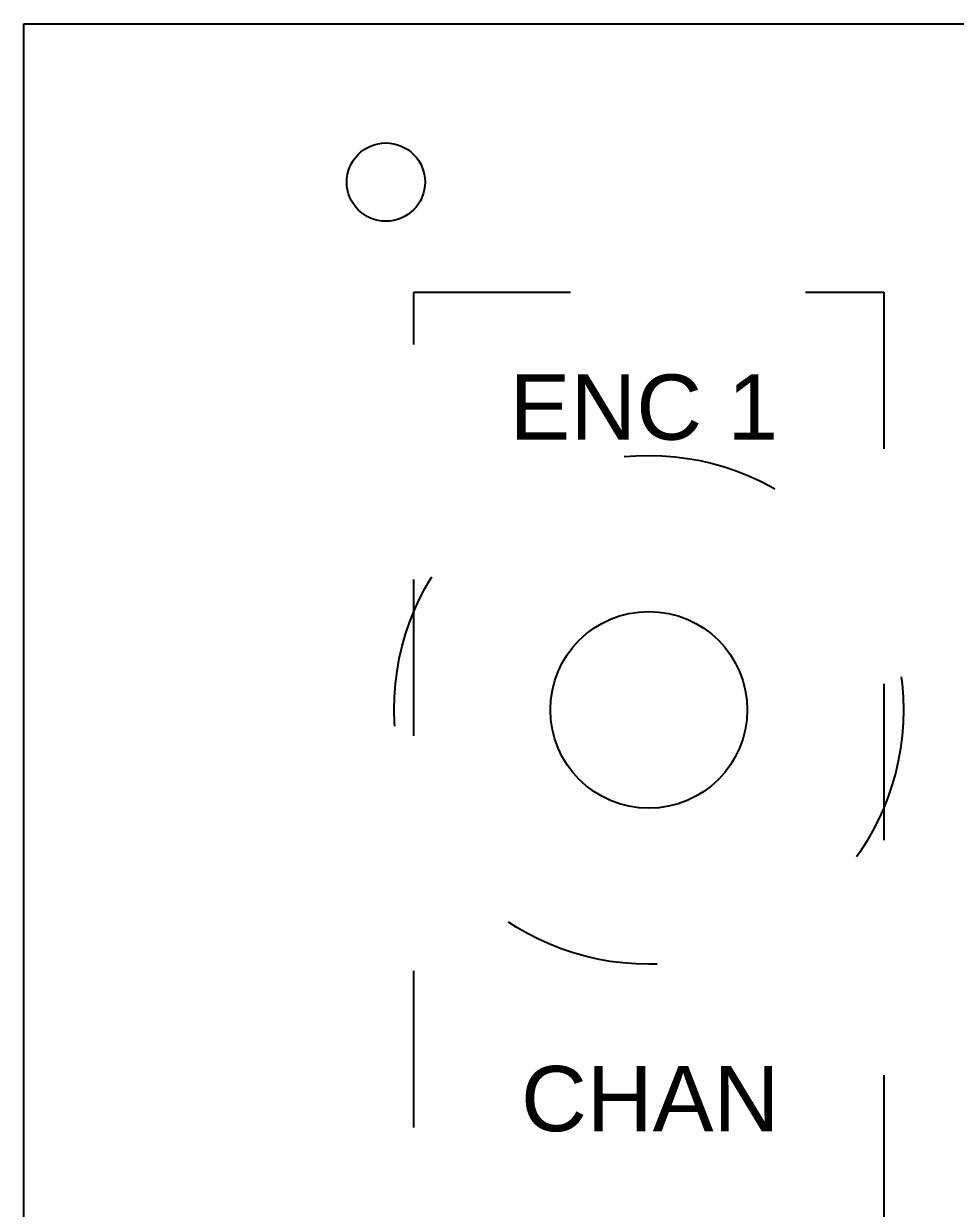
# Model space of a CAD drawing. Header units: millimetres. Extents: x 0 to 494, y 0 to 218.
# Drawn here: x -0.01 to 35.66, y 42.76 to 88.16 of the extents above; entities that cross this region are included whole.
import ezdxf

# ---------------------------------------------------------------- set-up
doc = ezdxf.new("R2010")
doc.units = ezdxf.units.MM
doc.linetypes.add('ACAD_ISO03W100', pattern=[30, 12, -18])
doc.styles.get("Standard").update_dxf_attribs({"font": 'arial.ttf'})

msp = doc.modelspace()

# ---------------------------------------------------------------- linework, layer by layer
at = {"color": 1}
for p, q in [((-0.014, 88.158), (158.08, 88.158)), ((-0.014, -0.011), (-0.014, 88.158))]:
    msp.add_line(p, q, dxfattribs=at)
at = {"color": 5, "linetype": 'ACAD_ISO03W100', "ltscale": 0.5}
for p, q in [((14.921, 77.864), (32.921, 77.864)), ((14.921, 15.864), (14.921, 77.864)), ((32.921, 77.864), (32.921, 15.864))]:
    msp.add_line(p, q, dxfattribs=at)
at = {"color": 1}
for centre, radius in [((13.855, 82.088), 1.5), ((23.921, 61.864), 3.768)]:
    msp.add_circle(centre, radius, dxfattribs=at)
at = {"color": 5, "linetype": 'ACAD_ISO03W100', "ltscale": 0.5}
msp.add_circle((23.921, 61.864), 9.75, dxfattribs=at)

# ---------------------------------------------------------------- texts
at = {"color": 5, "insert": (18.591, 74.716), "char_height": 2.5, "attachment_point": 1}
msp.add_mtext_dynamic_manual_height_columns('ENC 1', width=11.94338, gutter_width=12.5, heights=[0], dxfattribs=at)
at = {"color": 7, "insert": (23.975, 46.949), "char_height": 2.5, "attachment_point": 5}
msp.add_mtext_dynamic_manual_height_columns('CHAN', width=11.94338, gutter_width=12.5, heights=[0], dxfattribs=at)

doc.saveas('drawing.dxf')
